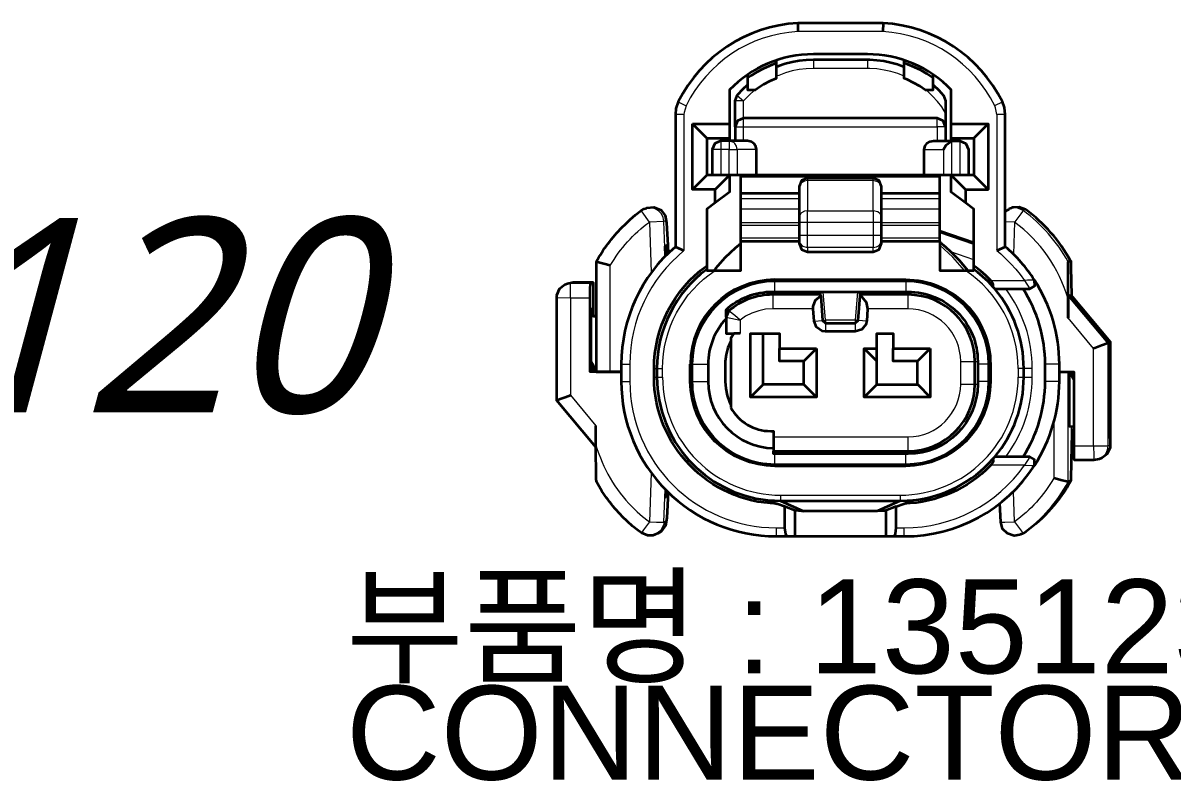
# Model space of a CAD drawing. Header units: millimetres. Extents: x 0 to 174, y 0 to 33.
# Drawn here: x 42.714 to 44.305, y 14.592 to 15.642 of the extents above; entities that cross this region are included whole.
import ezdxf

# ---------------------------------------------------------------- set-up
doc = ezdxf.new("R2010")
doc.units = ezdxf.units.MM
doc.layers.add('CAPTION_LLM_TEXT', color=7, linetype='Continuous')
doc.layers.add('PDF_Text', color=7, linetype='Continuous')
doc.layers.add('PDF_Geomertry', color=7, linetype='Continuous', true_color=0x405f80)
doc.styles.add('PDF Lucida Handwriting Italic', font='')
doc.styles.get("Standard").update_dxf_attribs({"font": 'arial.ttf'})
doc.styles.get('PDF Lucida Handwriting Italic').set_extended_font_data('Lucida Handwriting', italic=True)

# ---------------------------------------------------------------- blocks, each defined once
blk = doc.blocks.new('SYM_13512366_056')
at = {"layer": 'PDF_Geomertry', "color": 7, "lineweight": 35}
for points in [[(0.2342, 0.0353), (0.246, 0.0408), (0.246, 0.2238), (0.2447, 0.2333), (0.2419, 0.2411, 0.27033), (0.0767, 0.3504), (-0.0414, 0.3504, 0.269977), (-0.2067, 0.2411), (-0.2099, 0.2319), (-0.2107, 0.2238), (-0.2107, 0.0408), (-0.1989, 0.0353)], [(0.1712, 0.2107), (0.1712, 0.2578, 0.204376), (0.055, 0.3071), (-0.0197, 0.3071, 0.203994), (-0.1358, 0.2578), (-0.1358, 0.2107), (-0.1358, 0.191), (-0.1358, 0.1871)], [(-0.301, 0.0146), (-0.3203, 0.0199, -0.06851), (-0.2843, 0.0679), (-0.2804, 0.0717), (-0.2732, 0.0785), (-0.2657, 0.0847), (-0.2579, 0.0907), (-0.254, 0.0931), (-0.2508, 0.0943)], [(-0.2107, 0.0408, 0.218885), (-0.2856, -0.1219), (-0.2856, -0.1456, 0.414255), (-0.071, -0.3601), (-0.0554, -0.3601)], [(0.0907, -0.3601), (0.1062, -0.3601, 0.255336), (0.2864, -0.2621, 0.143842), (0.3208, -0.1456), (0.3208, -0.1219, 0.145133), (0.2864, -0.0056, 0.071967), (0.246, 0.0408)], [(-0.0832, -0.31), (-0.0704, -0.3149, -0.404826), (-0.2403, -0.1397), (-0.2403, -0.1279, -0.241331), (-0.1674, 0.0143), (-0.1674, 0.0094, 0.236524), (-0.2362, -0.1279), (-0.2362, -0.1397, 0.383854), (-0.0832, -0.31), (-0.0733, -0.3107), (-0.065, -0.311), (0.0176, -0.311), (0.1003, -0.311), (0.1101, -0.3107), (0.1185, -0.31, 0.189013), (0.2288, -0.2529), (0.2314, -0.25)], [(0.2864, -0.2621), (0.2865, -0.2537), (0.2799, -0.25), (0.2314, -0.25, 0.177498), (0.2715, -0.1397), (0.2715, -0.1279, 0.177458), (0.2314, -0.0176), (0.2799, -0.0176), (0.2869, -0.0132), (0.2864, -0.0056)], [(-0.0096, -0.0256), (-0.0761, -0.0256, 0.181642), (-0.1365, -0.0481), (-0.1406, -0.0561), (-0.1406, -0.0569), (-0.1406, -0.0464, -0.186453), (-0.0761, -0.0215), (-0.0099, -0.0215), (-0.006, -0.0215), (0.0413, -0.0215), (0.0451, -0.0215), (0.1114, -0.0215, -0.414592), (0.2078, -0.1181), (0.2078, -0.1496, -0.414171), (0.1114, -0.246), (-0.0749, -0.246), (-0.0749, -0.2421), (0.1114, -0.2421, 0.414136), (0.2039, -0.1496), (0.2039, -0.1181, 0.414118), (0.1114, -0.0256), (0.0449, -0.0256)], [(0.2708, -0.25, 0.141865), (0.3011, -0.1456), (0.3011, -0.1219, 0.141575), (0.2708, -0.0176)], [(-0.1406, -0.0589, 0.18879), (-0.1654, -0.1219), (-0.1654, -0.1456, 0.409313), (-0.0749, -0.2381)], [(-0.1339, -0.1821, 0.275059), (-0.0788, -0.2144), (-0.0749, -0.2144), (-0.0749, -0.2224), (-0.0749, -0.2421)], [(-0.2207, -0.2992), (-0.2226, -0.3346), (-0.2246, -0.3453), (-0.2306, -0.3535), (-0.2351, -0.3564), (-0.2385, -0.3576), (-0.2419, -0.3589), (-0.249, -0.359), (-0.2578, -0.3554), (-0.2622, -0.3522), (-0.2699, -0.346), (-0.2772, -0.3394), (-0.2843, -0.3326, -0.065948), (-0.3201, -0.2846), (-0.3201, -0.2844), (-0.3203, -0.2811), (-0.3206, -0.2339), (-0.3206, -0.2071)], [(0.2288, -0.2529), (0.2294, -0.2546), (0.2292, -0.2569), (0.226, -0.2618, -0.194821), (0.1057, -0.3149), (0.1185, -0.31)], [(0.3365, -0.2832, -0.109634), (0.2742, -0.354), (0.2703, -0.3564), (0.2671, -0.3576), (0.2667, -0.3579), (0.2663, -0.3581), (0.2581, -0.3593), (0.2489, -0.3564), (0.2422, -0.3496), (0.2396, -0.3404), (0.2386, -0.3144)]]:
    blk.add_lwpolyline(points, format="xyb", dxfattribs=at)
for points in [[(-0.0414, 0.3504), (-0.0411, 0.3386)], [(0.0767, 0.3504), (0.0764, 0.3386)], [(-0.071, 0.2988), (-0.071, 0.2947), (-0.071, 0.2736), (-0.08, 0.2697), (-0.0886, 0.2651), (-0.0969, 0.2599), (-0.1004, 0.2574), (-0.1103, 0.2574), (-0.1103, 0.2733), (-0.1103, 0.2746), (-0.1103, 0.2793)], [(-0.071, 0.2947), (-0.0801, 0.2911), (-0.0892, 0.2871), (-0.0978, 0.2825), (-0.1061, 0.2774), (-0.1103, 0.2746)], [(0.1062, 0.2894), (0.0969, 0.2928), (0.0875, 0.2954), (0.0779, 0.2974), (0.0681, 0.2986), (0.0583, 0.2993), (0.055, 0.2993), (-0.0197, 0.2993), (-0.0296, 0.2989), (-0.0393, 0.2979), (-0.049, 0.2961), (-0.0586, 0.2938), (-0.0679, 0.2906), (-0.071, 0.2894)], [(0.1457, 0.2793), (0.1457, 0.2746), (0.1456, 0.2733), (0.1456, 0.2574), (0.1357, 0.2574), (0.1276, 0.2629), (0.119, 0.2678), (0.1101, 0.2721), (0.1062, 0.2736), (0.1062, 0.2947), (0.1062, 0.2988)], [(0.1457, 0.2746), (0.1374, 0.28), (0.1289, 0.2849), (0.12, 0.2892), (0.111, 0.2929), (0.1062, 0.2947)], [(0.1633, 0.2068), (0.1599, 0.2151), (0.1515, 0.2186), (-0.1163, 0.2186), (-0.1246, 0.2151), (-0.1281, 0.2068), (-0.1281, 0.2425), (-0.1253, 0.2501), (-0.1242, 0.2514), (-0.1175, 0.2586), (-0.1103, 0.2653)], [(0.1456, 0.2653), (0.1468, 0.2642), (0.1539, 0.2574), (0.1606, 0.2501), (0.1633, 0.2425), (0.1633, 0.2258), (0.1633, 0.2068), (0.1633, 0.1871)], [(-0.1871, 0.2107), (-0.1358, 0.2107)], [(-0.1281, 0.2068), (-0.1281, 0.1871)], [(0.1712, 0.191), (0.1712, 0.2107), (0.2224, 0.2107)], [(0.2026, 0.191), (0.2224, 0.2107), (0.2224, 0.1201)], [(0.1712, 0.1871), (0.1712, 0.191), (0.2026, 0.191), (0.2026, 0.1399), (0.1712, 0.1399), (0.1604, 0.1399), (0.1465, 0.1399), (-0.1112, 0.1399), (-0.1251, 0.1399), (-0.1358, 0.1399), (-0.1358, 0.1163), (-0.1556, 0.1014), (-0.1556, 0.1201), (-0.1358, 0.1399), (-0.1674, 0.1399)], [(-0.1674, 0.191), (-0.1358, 0.191)], [(-0.0985, 0.1399), (-0.0985, 0.1753), (-0.0993, 0.1794), (-0.1018, 0.1832), (-0.1054, 0.1858), (-0.1111, 0.1871), (-0.1362, 0.1871), (-0.1476, 0.1871), (-0.1561, 0.1836), (-0.1596, 0.1753), (-0.1596, 0.1399)], [(0.1337, 0.1399), (0.1337, 0.1753), (0.135, 0.1804), (0.1378, 0.1839), (0.1418, 0.1863), (0.1464, 0.1871), (0.176, 0.1871), (0.1831, 0.1871), (0.1914, 0.1836), (0.1949, 0.1753), (0.1949, 0.1399)], [(0.176, 0.1871), (0.1715, 0.1864), (0.1638, 0.1808), (0.1604, 0.1753)], [(-0.1674, 0.0094), (-0.1674, 0.0079), (-0.1558, 0.0079), (-0.1201, 0.0079), (-0.1201, 0.0485), (-0.1201, 0.0524), (-0.1201, 0.0701), (-0.1201, 0.074), (-0.1201, 0.0926), (-0.1201, 0.1071), (-0.1201, 0.1142), (-0.1201, 0.1372), (-0.1201, 0.1399)], [(0.0747, 0.0485), (0.1554, 0.0485), (0.1554, 0.0524), (0.1554, 0.0701), (0.1554, 0.074), (0.1554, 0.0926), (0.1554, 0.1071), (0.1554, 0.1142), (0.1554, 0.1372), (0.1554, 0.1399)], [(0.1908, 0.1201), (0.1908, 0.1014), (0.1712, 0.1163), (0.1712, 0.1399), (0.1908, 0.1201), (0.2224, 0.1201), (0.2026, 0.1399)], [(-0.1556, 0.1201), (-0.1871, 0.1201)], [(-0.0394, 0.1142), (-0.1201, 0.1142)], [(0.1554, 0.1142), (0.0747, 0.1142)], [(-0.2507, 0.0944), (-0.24, 0.0957), (-0.2307, 0.0917), (-0.2249, 0.0838), (-0.2228, 0.074), (-0.221, 0.0429), (-0.2206, 0.0318)], [(-0.1556, 0.1014), (-0.1674, 0.0926), (-0.1674, 0.0143)], [(0.1554, 0.0485), (0.1554, 0.0079), (0.1911, 0.0079), (0.2026, 0.0079), (0.2026, 0.0094), (0.2026, 0.0143), (0.2026, 0.0926), (0.1908, 0.1014)], [(0.274, 0.0921), (0.2653, 0.0957), (0.2557, 0.0949), (0.2547, 0.0943), (0.2514, 0.0931)], [(0.2511, 0.0929), (0.246, 0.0894)], [(-0.1201, 0.0485), (-0.0394, 0.0485)], [(0.2026, 0.0463), (0.1554, 0.0625)], [(-0.2243, 0.0281), (-0.2249, 0.0415), (-0.224, 0.0419), (-0.2249, 0.0413)], [(-0.2235, 0.0289), (-0.224, 0.0419)], [(-0.2212, 0.0311), (-0.2217, 0.0429), (-0.2224, 0.0425), (-0.2231, 0.0419)], [(-0.2225, 0.0299), (-0.2231, 0.0424), (-0.2217, 0.0429)], [(-0.1201, 0.045), (-0.1278, 0.0388), (-0.135, 0.0322), (-0.1421, 0.0253), (-0.1487, 0.0181), (-0.1551, 0.0106), (-0.1572, 0.0079)], [(0.194, 0.0079), (0.1829, 0.0213), (0.1707, 0.0336), (0.1635, 0.0401), (0.1558, 0.0465), (0.1554, 0.0468)], [(-0.3203, 0.0199), (-0.3203, -0.1324), (-0.3104, -0.1325), (-0.301, -0.1325), (-0.2856, -0.1325), (-0.3285, -0.1325), (-0.3285, -0.0304), (-0.3285, -0.0303), (-0.3285, -0.0162), (-0.3283, -0.0118), (-0.3282, -0.0107), (-0.3282, -0.0104), (-0.3282, -0.0104), (-0.3282, -0.0103), (-0.3282, -0.0103), (-0.3282, -0.0103), (-0.3247, -0.0089), (-0.3246, -0.0103), (-0.3244, -0.0146), (-0.3244, -0.0285), (-0.3243, -0.0551)], [(0.3889, -0.0928), (0.3338, -0.0271), (0.3332, -0.0274), (0.3332, -0.0275), (0.3331, -0.0289), (0.3328, -0.0579), (0.3328, -0.0312), (0.3331, 0.0175), (0.3332, 0.0196), (0.3332, 0.0199), (0.3364, 0.0213), (0.3365, 0.0211), (0.3365, 0.021), (0.3367, 0.0199), (0.3369, 0.0126), (0.3375, -0.0267), (0.3375, -0.0271)], [(0.2314, -0.0176), (0.2288, -0.0146), (0.2293, -0.0136), (0.2293, -0.0114), (0.2288, -0.0096), (0.226, -0.0058), (0.219, 0.001), (0.2115, 0.0075), (0.2038, 0.0135), (0.2026, 0.0143)], [(0.2288, -0.0146), (0.2221, -0.0075), (0.215, -0.0007), (0.2075, 0.0057), (0.2026, 0.0094)], [(-0.3601, -0.0106), (-0.3635, -0.0119), (-0.3636, -0.0121), (-0.3639, -0.0121), (-0.3714, -0.0181), (-0.3751, -0.0268), (-0.3754, -0.03), (-0.3753, -0.1718)], [(-0.3247, -0.0089), (-0.3524, -0.0089), (-0.3599, -0.0104)], [(0.054, -0.0621), (0.0532, -0.0665), (0.0474, -0.0739), (0.0383, -0.0767), (-0.0031, -0.0767), (-0.0075, -0.0761), (-0.0154, -0.0708), (-0.0188, -0.0621), (-0.02, -0.0453), (-0.02, -0.0422), (-0.0168, -0.0332), (-0.0094, -0.0272), (-0.0071, -0.0612), (-0.0031, -0.0649), (0.0383, -0.0649), (0.0424, -0.0612), (0.0449, -0.0272), (0.0449, -0.0256), (0.0451, -0.0215)], [(-0.0094, -0.0272), (-0.0096, -0.0256), (-0.0099, -0.0215)], [(0.0449, -0.0272), (0.0475, -0.0286), (0.0536, -0.0358), (0.0553, -0.0453), (0.0542, -0.0621)], [(0.3358, -0.0294), (0.336, -0.0261), (0.3365, -0.0258), (0.3917, -0.0915)], [(-0.3203, -0.1319), (-0.3272, -0.1319), (-0.3272, -0.0454), (-0.3256, -0.0447), (-0.3256, -0.0551)], [(-0.3203, -0.0556), (-0.3272, -0.055)], [(-0.3203, -0.0561), (-0.3272, -0.0556)], [(-0.3204, -0.0556), (-0.3203, -0.0551)], [(-0.1406, -0.0569), (-0.1406, -0.0794), (-0.13, -0.0794)], [(-0.121, -0.0794), (-0.13, -0.0794), (-0.1339, -0.0856), (-0.1339, -0.1819)], [(-0.0893, -0.1501), (-0.0893, -0.0794)], [(-0.1339, -0.09), (-0.1379, -0.099), (-0.1404, -0.1085), (-0.1417, -0.1182), (-0.1418, -0.1219), (-0.1418, -0.1456), (-0.1411, -0.1554), (-0.139, -0.165), (-0.1356, -0.1742), (-0.1339, -0.1776)], [(0.3883, -0.0929), (0.379, -0.0962), (0.3697, -0.0996), (0.3682, -0.1001)], [(0.3764, -0.2528), (0.3797, -0.2514), (0.3799, -0.2512), (0.3801, -0.2512), (0.3876, -0.2453), (0.3914, -0.2365), (0.3917, -0.2333), (0.3917, -0.0915), (0.3911, -0.0918), (0.3889, -0.0926)], [(0.3883, -0.0931), (0.3889, -0.0928), (0.3889, -0.2229), (0.3911, -0.2219), (0.3889, -0.2218)], [(-0.0329, -0.1501), (-0.0329, -0.1176), (-0.0668, -0.1176), (-0.0668, -0.1)], [(-0.0329, -0.1176), (-0.0153, -0.1)], [(0.0682, -0.1176), (0.0506, -0.1)], [(0.0682, -0.1501), (0.0682, -0.1176), (0.0682, -0.1)], [(0.1246, -0.1501), (0.1246, -0.1176), (0.0907, -0.1176), (0.0907, -0.1)], [(0.1246, -0.1176), (0.1422, -0.1)], [(-0.3272, -0.1179), (-0.3203, -0.13)], [(-0.3256, -0.1208), (-0.3256, -0.1312), (-0.3203, -0.1312)], [(-0.3243, -0.1229), (-0.3243, -0.1308), (-0.3203, -0.1308)], [(-0.3272, -0.1319), (-0.3285, -0.1325)], [(-0.3256, -0.1312), (-0.3243, -0.1308)], [(-0.32, -0.1304), (-0.3219, -0.1304), (-0.3243, -0.1304), (-0.3221, -0.1304), (-0.3201, -0.1304)], [(0.3208, -0.1325), (0.3407, -0.1325), (0.3407, -0.2347), (0.3408, -0.2487), (0.341, -0.2529), (0.3411, -0.2544), (0.3686, -0.2544), (0.3761, -0.2529)], [(0.3343, -0.1325), (0.3343, -0.2075), (0.3407, -0.2081)], [(0.3407, -0.1429), (0.3346, -0.1325)], [(0.3407, -0.1404), (0.3361, -0.1325)], [(-0.0153, -0.1676), (-0.0328, -0.1501), (-0.0894, -0.1501), (-0.1069, -0.1676)], [(0.0506, -0.1676), (0.0681, -0.1501), (0.1247, -0.1501), (0.1422, -0.1676)], [(-0.3206, -0.2369), (-0.3753, -0.1718), (-0.366, -0.1685), (-0.3568, -0.1651), (-0.356, -0.1649)], [(0.3407, -0.2089), (0.3383, -0.2183), (0.3381, -0.2221), (0.3375, -0.2319), (0.3375, -0.2344), (0.3368, -0.2803), (0.3365, -0.2828), (0.3365, -0.2831), (0.3365, -0.2832), (0.3332, -0.2846), (0.3332, -0.2846), (0.3329, -0.2846), (0.3247, -0.2826), (0.3132, -0.2797)], [(0.3407, -0.2092), (0.3404, -0.2096)], [(-0.2244, -0.2956), (-0.2249, -0.306), (-0.2239, -0.3056), (-0.2236, -0.2964)], [(-0.2215, -0.3046), (-0.2229, -0.3051), (-0.2226, -0.2974)], [(-0.2229, -0.3036), (-0.2222, -0.304), (-0.2215, -0.3046), (-0.2214, -0.2986)], [(-0.2247, -0.3049), (-0.2239, -0.3056)], [(-0.0597, -0.3189), (-0.0704, -0.3149)], [(-0.065, -0.311), (-0.0332, -0.3253)], [(0.1003, -0.311), (0.0685, -0.3253)], [(0.095, -0.3189), (0.0807, -0.3243), (0.0807, -0.3601), (0.0907, -0.3601), (0.0911, -0.3601), (0.0915, -0.36), (0.0924, -0.3593), (0.0938, -0.3567), (0.095, -0.3483), (0.095, -0.3189), (0.1057, -0.3149)], [(-0.0453, -0.3243), (-0.0597, -0.3189), (-0.0597, -0.3483), (-0.0585, -0.3567), (-0.0571, -0.3593), (-0.0554, -0.3601), (-0.0453, -0.3601)], [(0.0807, -0.3243), (0.0783, -0.3246), (0.0685, -0.3253), (0.0176, -0.3253), (-0.0332, -0.3253), (-0.0356, -0.3253), (-0.0453, -0.3243), (-0.0453, -0.3601), (0.0807, -0.3601)]]:
    blk.add_lwpolyline(points, dxfattribs=at)
at = {"layer": 'PDF_Geomertry', "color": 7, "lineweight": 13}
for points in [[(0.2342, 0.2238), (0.2325, 0.2332), (0.2314, 0.2358, 0.269757), (0.0764, 0.3386), (-0.0411, 0.3386, 0.270278), (-0.196, 0.2358)], [(-0.2067, 0.2411), (-0.196, 0.2358), (-0.1987, 0.2265), (-0.1989, 0.2238), (-0.1989, 0.0353, 0.225926), (-0.2737, -0.1219)], [(0.3332, 0.0199, 0.106229), (0.2708, 0.0908), (0.2621, 0.0944), (0.2525, 0.0935), (0.2514, 0.0931)], [(-0.301, -0.1325), (-0.301, 0.0146, -0.101208), (-0.2467, 0.0749), (-0.244, 0.0049)], [(0.3328, -0.0312, 0.16542), (0.2587, 0.0749), (0.2571, 0.0306)], [(-0.2403, -0.1279), (-0.2362, -0.1279), (-0.2285, -0.1279, -0.250738), (-0.1558, 0.0079)], [(-0.0729, -0.0215), (-0.0729, -0.0079, 0.412957), (-0.1869, -0.1219), (-0.1654, -0.1219)], [(0.1082, -0.0039, -0.415069), (0.2263, -0.1219), (0.2243, -0.1219), (0.2222, -0.1219, 0.414172), (0.1082, -0.0079), (0.1082, -0.0215)], [(0.2465, -0.25, 0.162833), (0.2833, -0.1397), (0.2833, -0.1279, 0.162076), (0.2465, -0.0176)], [(-0.0749, -0.2224), (0.1114, -0.2224, 0.41259), (0.1842, -0.1496), (0.1842, -0.1181, 0.41455), (0.1114, -0.0453), (0.0553, -0.0453)], [(-0.2285, -0.1397, 0.414363), (-0.065, -0.3031), (-0.065, -0.311)], [(0.2396, -0.3404), (0.2396, -0.3404), (0.2396, -0.3404), (0.2396, -0.3404), (0.2397, -0.3404), (0.24, -0.3404), (0.2411, -0.3404), (0.2453, -0.3404), (0.2589, -0.34), (0.2686, -0.3528), (0.2708, -0.3554), (0.2708, -0.3554), (0.271, -0.3554, 0.108685), (0.3332, -0.2846), (0.3332, -0.1324)], [(-0.2856, -0.1456), (-0.2737, -0.1456, 0.413762), (-0.071, -0.3483), (-0.071, -0.3601)], [(-0.0729, -0.2637, -0.414191), (-0.191, -0.1456), (-0.189, -0.1456), (-0.1869, -0.1456, 0.41541), (-0.0729, -0.2596), (-0.0729, -0.246)], [(0.2263, -0.1456, -0.414206), (0.1082, -0.2637), (0.1082, -0.2618), (0.1082, -0.2596, 0.414187), (0.2222, -0.1456), (0.2078, -0.1456)], [(0.3132, -0.2025), (0.3132, -0.2797, -0.101192), (0.2589, -0.34), (0.2572, -0.2981)], [(-0.3206, -0.2339, 0.123918), (-0.2707, -0.3192), (-0.2636, -0.326), (-0.2561, -0.3325), (-0.2485, -0.3386), (-0.2465, -0.34), (-0.2547, -0.351), (-0.2578, -0.3554)], [(0.1062, -0.3601), (0.1062, -0.3483, 0.245661), (0.2724, -0.2618)]]:
    blk.add_lwpolyline(points, format="xyb", dxfattribs=at)
for points in [[(0.1062, 0.2767), (0.0971, 0.2803), (0.0876, 0.2832), (0.0781, 0.2853), (0.0683, 0.2868), (0.0586, 0.2874), (0.055, 0.2875), (-0.0197, 0.2875), (-0.0296, 0.2871), (-0.0393, 0.286), (-0.049, 0.284), (-0.0585, 0.2814), (-0.0676, 0.2779), (-0.071, 0.2767)], [(-0.0197, 0.2993), (-0.0197, 0.2875)], [(0.055, 0.2993), (0.055, 0.2875)], [(-0.1253, 0.2501), (-0.1163, 0.2425), (-0.1153, 0.2436), (-0.1086, 0.2507), (-0.1014, 0.2574)], [(0.1633, 0.2258), (0.1579, 0.2342), (0.1519, 0.2419), (0.1454, 0.2493), (0.1383, 0.2561), (0.1367, 0.2574)], [(-0.1281, 0.2068), (-0.1163, 0.2068), (-0.1163, 0.2186), (-0.1163, 0.2425), (-0.1281, 0.2425)], [(0.2314, 0.236), (0.2419, 0.2411)], [(-0.1989, 0.2236), (-0.2107, 0.2236)], [(0.246, 0.2238), (0.2342, 0.2238), (0.2342, 0.0353), (0.2396, 0.0307), (0.2469, 0.024), (0.2538, 0.0171), (0.2604, 0.0097), (0.2665, 0.0021), (0.2724, -0.0058), (0.2799, -0.0176)], [(-0.1163, 0.1871), (-0.1163, 0.2068), (0.1515, 0.2068), (0.1515, 0.1871)], [(0.1633, 0.2068), (0.1515, 0.2068), (0.1515, 0.2186)], [(-0.1476, 0.1871), (-0.1476, 0.1753), (-0.1596, 0.1753)], [(-0.1362, 0.1399), (-0.1362, 0.1753), (-0.1476, 0.1753), (-0.1476, 0.1399)], [(-0.0985, 0.1753), (-0.1251, 0.1753), (-0.1251, 0.1399)], [(0.1337, 0.1753), (0.1604, 0.1753), (0.1604, 0.1399)], [(0.1715, 0.1863), (0.1715, 0.1399)], [(0.1831, 0.1871), (0.1831, 0.1399)], [(0.1554, 0.1372), (-0.1201, 0.1372)], [(-0.0276, 0.1358), (-0.0276, 0.1322), (-0.0321, 0.1314), (-0.036, 0.1293), (-0.0375, 0.1279), (-0.0386, 0.1263), (-0.0394, 0.1226)], [(0.0747, 0.1226), (0.0744, 0.1244), (0.0739, 0.1261), (0.0728, 0.1278), (0.0696, 0.1306), (0.0629, 0.1322), (0.0629, 0.1358)], [(-0.2507, 0.0944), (-0.2418, 0.096), (-0.2326, 0.0931), (-0.226, 0.0861), (-0.2233, 0.0769), (-0.2265, 0.0757), (-0.2276, 0.0813), (-0.2301, 0.0863), (-0.234, 0.0904), (-0.2389, 0.0932), (-0.2444, 0.0944), (-0.254, 0.0931)], [(-0.0394, 0.1071), (-0.1201, 0.1071)], [(0.1554, 0.1071), (0.0747, 0.1071)], [(0.274, 0.0921), (0.2653, 0.0957), (0.2557, 0.0949), (0.2547, 0.0944)], [(-0.2247, 0.0276), (-0.2265, 0.0757), (-0.2467, 0.0749), (-0.2567, 0.0889), (-0.2578, 0.0906), (-0.2579, 0.0907)], [(-0.0394, 0.0926), (-0.1201, 0.0926)], [(-0.0394, 0.0746), (-0.0276, 0.0746), (-0.0276, 0.0906), (-0.0321, 0.0899), (-0.036, 0.0878), (-0.0375, 0.0864), (-0.0386, 0.0847), (-0.0394, 0.081)], [(0.0747, 0.081), (0.0744, 0.0828), (0.0739, 0.0846), (0.0728, 0.0863), (0.0696, 0.0889), (0.0629, 0.0906), (0.0629, 0.0746), (0.0747, 0.0746)], [(0.1554, 0.0926), (0.0747, 0.0926)], [(0.3364, 0.0213), (0.3267, 0.0372), (0.3157, 0.0522), (0.3033, 0.0663), (0.29, 0.0793), (0.274, 0.0921), (0.2708, 0.0907), (0.2708, 0.0907), (0.2708, 0.0907), (0.2706, 0.0906), (0.2699, 0.0897), (0.2674, 0.0864), (0.259, 0.0753), (0.2587, 0.0749), (0.246, 0.0754)], [(-0.2233, 0.0769), (-0.2233, 0.0769), (-0.2232, 0.0768), (-0.2232, 0.0765), (-0.2228, 0.0722), (-0.2206, 0.0318)], [(-0.0394, 0.074), (-0.1201, 0.074)], [(-0.0394, 0.0701), (-0.1201, 0.0701)], [(0.1554, 0.074), (0.0747, 0.074)], [(0.1554, 0.0701), (0.0747, 0.0701)], [(-0.0394, 0.0524), (-0.1201, 0.0524)], [(-0.0394, 0.0497), (-0.0382, 0.0451), (-0.0346, 0.0415), (-0.0276, 0.0396), (-0.0276, 0.0565), (-0.0394, 0.0565)], [(0.0747, 0.0565), (0.0629, 0.0565), (0.0629, 0.0396), (0.0675, 0.0404), (0.0712, 0.0425), (0.0728, 0.0442), (0.0747, 0.0497)], [(0.1554, 0.0524), (0.0747, 0.0524)], [(0.2026, 0.0463), (0.1554, 0.0625)], [(0.2026, 0.0438), (0.1554, 0.06)], [(0.0629, 0.0335), (0.0629, 0.0396), (-0.0276, 0.0396), (-0.0276, 0.0335)], [(0.1896, 0.0079), (0.1735, 0.0263), (0.1554, 0.0428)], [(0.2026, 0.0226), (0.1707, 0.0336)], [(-0.1222, 0.0079), (-0.1201, 0.0085)], [(-0.3561, -0.0304), (-0.3561, -0.0303), (-0.356, -0.0162), (-0.3558, -0.0118), (-0.3558, -0.0107), (-0.3557, -0.0104), (-0.3557, -0.0104), (-0.3557, -0.0103), (-0.3557, -0.0103), (-0.3596, -0.0107), (-0.3635, -0.0119)], [(-0.3524, -0.0089), (-0.3561, -0.0093), (-0.3599, -0.0104)], [(-0.3282, -0.0103), (-0.3557, -0.0103), (-0.3524, -0.0089), (-0.3247, -0.0089)], [(0.226, -0.0058), (0.2724, -0.0058)], [(0.2864, -0.0056), (0.2765, -0.0057), (0.2725, -0.0058)], [(-0.3563, -0.0304), (-0.375, -0.0301), (-0.3753, -0.03), (-0.3754, -0.03)], [(-0.3285, -0.0304), (-0.3561, -0.0304), (-0.356, -0.1649), (-0.3206, -0.2071)], [(-0.0761, -0.0256), (-0.0761, -0.0215)], [(-0.076, -0.0256), (-0.076, -0.0453)], [(0.0413, -0.0215), (0.0383, -0.061), (-0.0031, -0.061), (-0.006, -0.0215)], [(0.1114, -0.0453), (0.1114, -0.0256), (0.1114, -0.0215)], [(0.3683, -0.2347), (0.3883, -0.2347), (0.3883, -0.0931), (0.3332, -0.0274)], [(0.3338, -0.0271), (0.3889, -0.0928), (0.3889, -0.2229)], [(0.3911, -0.2219), (0.3911, -0.0918), (0.336, -0.0261)], [(0.3365, -0.0258), (0.3917, -0.0915), (0.3917, -0.2333)], [(0.3375, -0.0267), (0.3375, -0.0271)], [(-0.1406, -0.0464), (-0.1379, -0.0494)], [(-0.02, -0.0453), (-0.0761, -0.0453), (-0.0858, -0.0458), (-0.0954, -0.0479), (-0.1047, -0.0511), (-0.1135, -0.0556), (-0.121, -0.0607), (-0.121, -0.0794)], [(-0.1406, -0.0569), (-0.121, -0.0607), (-0.1285, -0.0543), (-0.1362, -0.0483), (-0.1365, -0.0481)], [(-0.0188, -0.0621), (-0.0071, -0.0612), (-0.0031, -0.061), (-0.0031, -0.0649), (-0.0031, -0.0767)], [(0.0542, -0.0621), (0.0424, -0.0612), (0.0383, -0.061), (0.0383, -0.0649), (0.0383, -0.0767)], [(0.3407, -0.2347), (0.3682, -0.2347), (0.3682, -0.1001), (0.3328, -0.0579)], [(-0.2856, -0.1219), (-0.2737, -0.1219), (-0.2737, -0.1456)], [(-0.191, -0.1456), (-0.191, -0.1219), (-0.189, -0.1219), (-0.1869, -0.1219), (-0.1869, -0.1456), (-0.1654, -0.1456)], [(0.1842, -0.1181), (0.2039, -0.1181), (0.2078, -0.1181)], [(0.2263, -0.1219), (0.2263, -0.1456), (0.2243, -0.1456), (0.2222, -0.1456), (0.2222, -0.1219), (0.2078, -0.1219)], [(0.3208, -0.1219), (0.3011, -0.1219)], [(-0.2403, -0.1397), (-0.2362, -0.1397), (-0.2285, -0.1397), (-0.2285, -0.1279)], [(0.2833, -0.1279), (0.2715, -0.1279), (0.2638, -0.1279), (0.2638, -0.1397), (0.2715, -0.1397), (0.2833, -0.1397)], [(0.3375, -0.1349), (0.3375, -0.1325)], [(0.1842, -0.1496), (0.2039, -0.1496), (0.2078, -0.1496)], [(0.3208, -0.1456), (0.3011, -0.1456)], [(0.1113, -0.2421), (0.1114, -0.2224)], [(0.3375, -0.2344), (0.3375, -0.2078)], [(0.3407, -0.2092), (0.3404, -0.2096)], [(0.3682, -0.2347), (0.3683, -0.2487), (0.3685, -0.2529), (0.3686, -0.2544)], [(0.3764, -0.2528), (0.3813, -0.2499), (0.385, -0.2457), (0.3874, -0.2406), (0.3883, -0.2347), (0.3917, -0.2333), (0.3908, -0.2389), (0.3885, -0.2439), (0.3849, -0.2482), (0.3801, -0.2512)], [(0.1082, -0.2637), (-0.0729, -0.2637), (-0.0729, -0.2618), (-0.0729, -0.2596), (0.1082, -0.2596), (0.1082, -0.246)], [(0.1114, -0.2421), (0.1114, -0.246)], [(0.2799, -0.25), (0.2724, -0.2618), (0.226, -0.2618)], [(0.2725, -0.2618), (0.2822, -0.2621), (0.2864, -0.2621)], [(-0.244, -0.2724), (-0.2465, -0.34), (-0.2367, -0.3403), (-0.2292, -0.3404), (-0.2265, -0.3404), (-0.2268, -0.3432), (-0.2308, -0.3519), (-0.2385, -0.3578)], [(0.2742, -0.354), (0.2888, -0.3424), (0.3022, -0.3296), (0.3146, -0.3156), (0.3257, -0.3007), (0.3365, -0.2832)], [(-0.2207, -0.2992), (-0.2228, -0.3349), (-0.2231, -0.3385), (-0.2232, -0.3389), (-0.2233, -0.339), (-0.2265, -0.3403), (-0.2249, -0.2951)], [(-0.065, -0.3031), (0.1003, -0.3031), (0.1003, -0.311)], [(-0.2351, -0.3564), (-0.2276, -0.3506), (-0.2236, -0.3419), (-0.2233, -0.339)], [(-0.071, -0.3483), (-0.0597, -0.3483)], [(0.095, -0.3483), (0.1062, -0.3483)], [(0.2671, -0.3576), (0.269, -0.3567), (0.271, -0.3554), (0.2742, -0.354), (0.2703, -0.3564)]]:
    blk.add_lwpolyline(points, dxfattribs=at)
at = {"layer": 'PDF_Geomertry', "color": 7, "lineweight": 35}
for points in [[(-0.1871, 0.2107), (-0.1674, 0.191), (-0.1674, 0.1399), (-0.1871, 0.1201)], [(0.0747, 0.0453), (0.0747, 0.0497), (0.0747, 0.0565), (0.0747, 0.0746), (0.0747, 0.081), (0.0747, 0.1226), (0.0747, 0.124), (0.0712, 0.1325), (0.0629, 0.1358), (-0.0276, 0.1358), (-0.036, 0.1324), (-0.0394, 0.124), (-0.0394, 0.1226), (-0.0394, 0.081), (-0.0394, 0.0746), (-0.0394, 0.0565), (-0.0394, 0.0497), (-0.0394, 0.0453), (-0.036, 0.0369), (-0.0276, 0.0335), (0.0629, 0.0335), (0.0712, 0.0369)], [(-0.0153, -0.1), (-0.0153, -0.1676), (-0.1069, -0.1676), (-0.1069, -0.0794), (-0.0668, -0.0794), (-0.0668, -0.1)], [(0.1422, -0.1), (0.1422, -0.1676), (0.0506, -0.1676), (0.0506, -0.1), (0.0682, -0.1), (0.0682, -0.0794), (0.0907, -0.0794), (0.0907, -0.1)]]:
    blk.add_lwpolyline(points, close=True, dxfattribs=at)
at = {"layer": 'PDF_Geomertry', "color": 7, "lineweight": 13}
for points in [[(-0.1362, 0.1753), (-0.1251, 0.1753), (-0.126, 0.1797), (-0.1283, 0.1835), (-0.13, 0.185), (-0.1362, 0.1871)], [(0.0629, 0.0906), (0.0629, 0.1322), (-0.0276, 0.1322), (-0.0276, 0.0906)], [(-0.0276, 0.0746), (0.0629, 0.0746), (0.0629, 0.0565), (-0.0276, 0.0565)], [(0.1082, -0.0079), (-0.0729, -0.0079), (-0.0729, -0.0058), (-0.0729, -0.0039), (0.1082, -0.0039), (0.1082, -0.0058)]]:
    blk.add_lwpolyline(points, close=True, dxfattribs=at)
at = {"layer": 'PDF_Geomertry', "color": 7, "lineweight": 35}
blk.add_lwpolyline([(-0.189, -0.1219), (-0.189, -0.1456, 0.414623), (-0.0729, -0.2618), (0.1082, -0.2618, 0.414589), (0.2243, -0.1456), (0.2243, -0.1219, 0.414264), (0.1082, -0.0058), (-0.0729, -0.0058, 0.413047)], format="xyb", close=True, dxfattribs=at)
blk.add_arc((0.1441, -0.0849), 0.2197, 28.9061, 53.688, dxfattribs=at)
at = {"layer": 'PDF_Geomertry', "color": 7, "lineweight": 13}
for centre, radius, start, end in [((0.1003, -0.128), 0.1634, 0.0147, 56.2576), ((-0.0728, -0.122), 0.1181, 90.0344, 179.9656), ((0.1004, -0.1397), 0.1634, 269.9603, 359.9916)]:
    blk.add_arc(centre, radius, start, end, dxfattribs=at)

msp = doc.modelspace()

# ---------------------------------------------------------------- block references
msp.add_blockref('SYM_13512366_056', (43.8278, 15.2911))

# ---------------------------------------------------------------- texts
at = {"layer": 'CAPTION_LLM_TEXT', "char_height": 0.13, "width": 3.680556, "attachment_point": 1}
for s, insert in [('부품명 : 13512366_M651LEFT_FRONT_X1', (43.1611, 14.8714)), ('CONNECTOR NO : 13512366', (43.1611, 14.7242))]:
    msp.add_mtext(s, dxfattribs=dict(at, insert=insert))
at = {"layer": 'PDF_Text', "insert": (42.5939, 15.0988), "char_height": 0.26906, "attachment_point": 7, "style": 'PDF Lucida Handwriting Italic'}
msp.add_mtext('120', dxfattribs=at)

doc.saveas('drawing.dxf')
